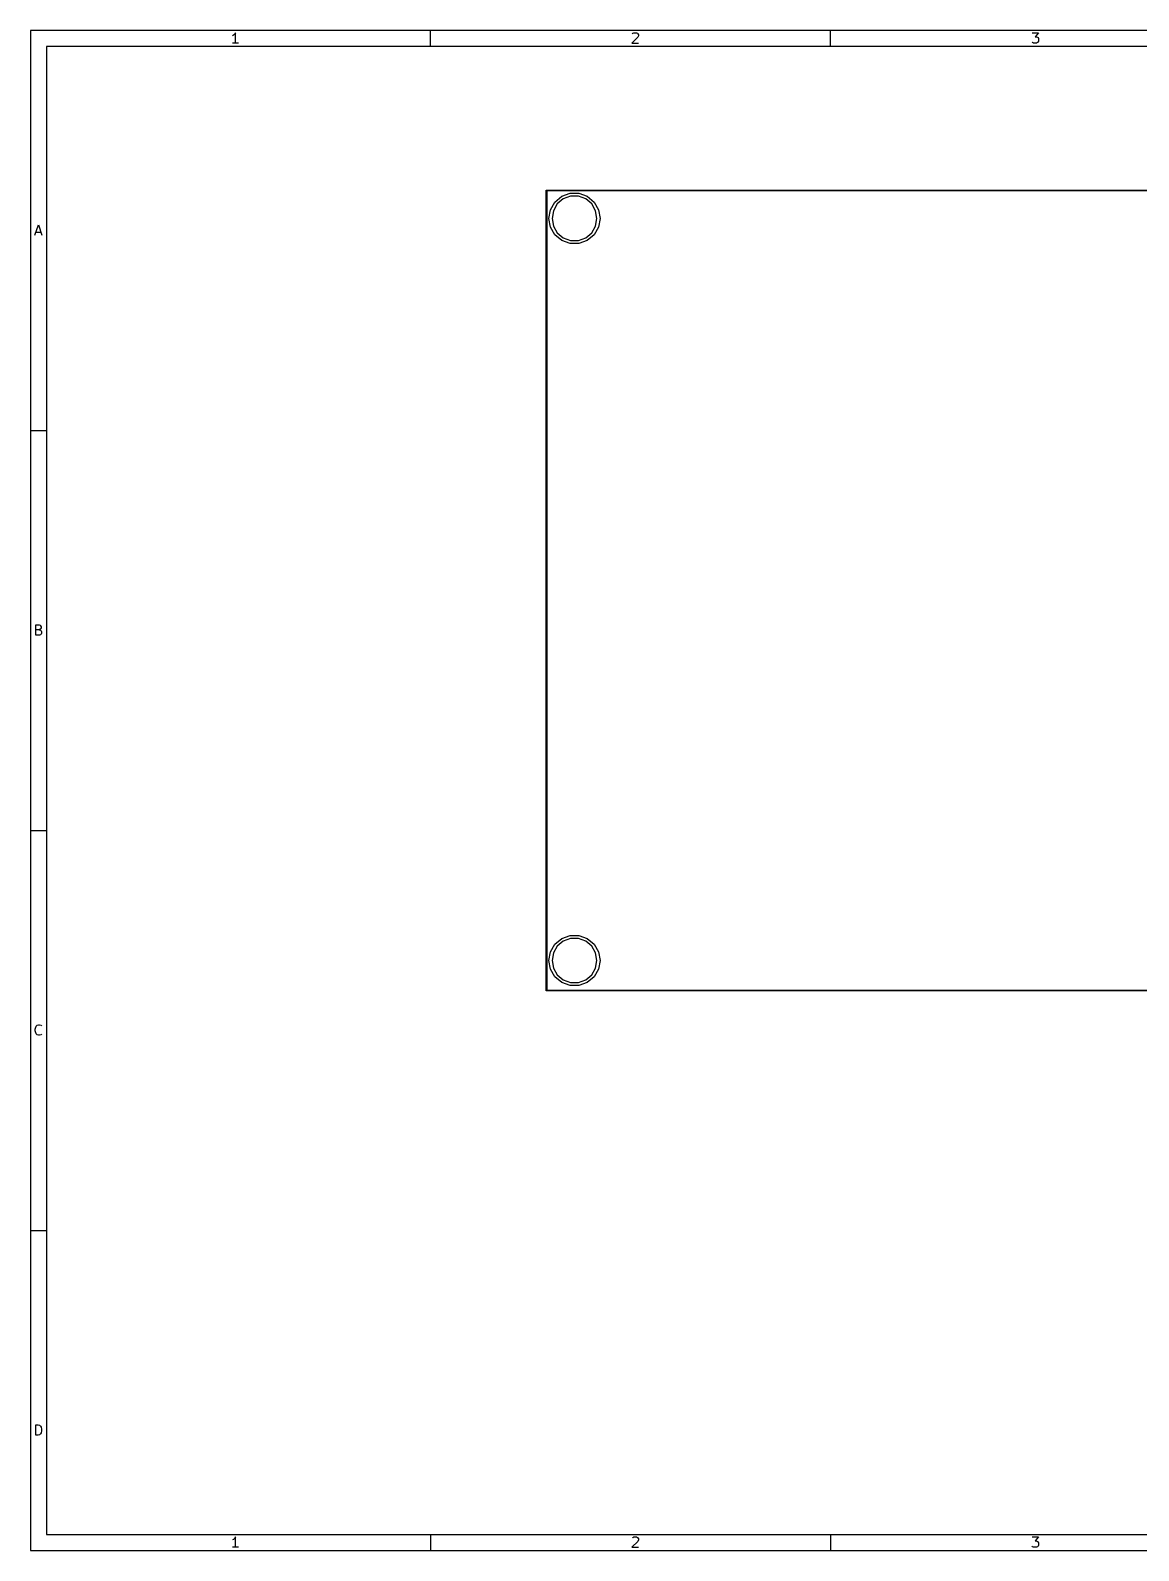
# Model space of a CAD drawing. Extents: x 10 to 287, y -200 to -10.
# Drawn here: x 10 to 148.5, y -200 to -10 of the extents above; entities that cross this region are included whole.
import ezdxf

# ---------------------------------------------------------------- set-up
doc = ezdxf.new("R2010")
doc.units = 0
doc.header["$MEASUREMENT"] = 0
doc.layers.add('BLACK', color=7, linetype='CONTINUOUS')

msp = doc.modelspace()

# ---------------------------------------------------------------- linework, layer by layer
at = {"layer": 'Black'}
for p, q in [((10, -10), (10, -200.007)), ((287.002, -10), (10, -10)), ((35.3714, -10.5976), (35.2476, -10.6595)), ((35.4952, -10.4738), (35.3714, -10.5976)), ((35.619, -10.2881), (35.4952, -10.4738)), ((35.619, -11.5881), (35.619, -10.2881)), ((60, -12), (60, -10)), ((85.9286, -10.8452), (85.1857, -11.5881)), ((85.2476, -10.4119), (85.3095, -10.35)), ((85.3095, -10.35), (85.4333, -10.2881)), ((85.4333, -10.2881), (85.7429, -10.2881)), ((85.7429, -10.2881), (85.8667, -10.35)), ((85.8667, -10.35), (85.9286, -10.4119)), ((85.9286, -10.4119), (85.9905, -10.5357)), ((85.9905, -10.6595), (85.9286, -10.8452)), ((85.9905, -10.5357), (85.9905, -10.6595)), ((110, -12), (110, -10)), ((135.186, -10.2881), (135.99, -10.2881)), ((135.99, -10.2881), (135.557, -10.7833)), ((135.557, -10.7833), (135.743, -10.7833)), ((135.743, -10.7833), (135.867, -10.8452)), ((135.867, -10.8452), (135.929, -10.9071)), ((135.929, -10.9071), (135.99, -11.031)), ((135.99, -11.3405), (135.929, -11.4643)), ((135.99, -11.031), (135.99, -11.3405)), ((12, -12), (12, -198.007)), ((285.002, -12), (12, -12)), ((35.9905, -11.5881), (35.2476, -11.5881)), ((85.1857, -11.5881), (85.9905, -11.5881)), ((135.248, -11.5262), (135.186, -11.4643)), ((135.371, -11.5881), (135.248, -11.5262)), ((135.743, -11.5881), (135.371, -11.5881)), ((135.867, -11.5262), (135.743, -11.5881)), ((135.929, -11.4643), (135.867, -11.5262)), ((74.45, -30), (74.4508, -29.9957)), ((74.45, -130), (74.45, -30)), ((74.4508, -29.9913), (74.4523, -29.9872)), ((74.4508, -29.9957), (74.4508, -29.9913)), ((74.4523, -29.9872), (74.453, -29.9829)), ((74.453, -29.9829), (74.4552, -29.9791)), ((74.4552, -29.9791), (74.4567, -29.975)), ((74.4567, -29.975), (74.4595, -29.9716)), ((74.4595, -29.9716), (74.4617, -29.9679)), ((74.4617, -29.9679), (74.465, -29.965)), ((74.465, -29.965), (74.4679, -29.9617)), ((74.4679, -29.9617), (74.4716, -29.9595)), ((74.4716, -29.9595), (74.475, -29.9567)), ((74.475, -29.9567), (74.4791, -29.9552)), ((74.4791, -29.9552), (74.4829, -29.953)), ((74.4829, -29.953), (74.4872, -29.9523)), ((74.4872, -29.9523), (74.4913, -29.9508)), ((74.4913, -29.9508), (74.4957, -29.9508)), ((74.4957, -29.9508), (74.5, -29.95)), ((74.5, -29.95), (212, -29.95)), ((74.55, -30.05), (74.55, -129.95)), ((211.95, -30.05), (74.55, -30.05)), ((76.4047, -30.7369), (77.446, -30.358)), ((77.446, -30.358), (78.554, -30.358)), ((78.554, -30.358), (79.5952, -30.7369)), ((75.0019, -32.4088), (75.5559, -31.4492)), ((75.8478, -31.6941), (75.3599, -32.5391)), ((75.5559, -31.4492), (76.4047, -30.7369)), ((76.5952, -31.0669), (75.8478, -31.6941)), ((77.5121, -30.7332), (76.5952, -31.0669)), ((78.4879, -30.7332), (77.5121, -30.7332)), ((79.4047, -31.0669), (78.4879, -30.7332)), ((80.1522, -31.6941), (79.4047, -31.0669)), ((79.5952, -30.7369), (80.4441, -31.4492)), ((80.6401, -32.5391), (80.1522, -31.6941)), ((80.4441, -31.4492), (80.9981, -32.4088)), ((74.8095, -33.5), (75.0019, -32.4088)), ((75.0019, -34.5912), (74.8095, -33.5)), ((75.3599, -32.5391), (75.1905, -33.5)), ((75.1905, -33.5), (75.3599, -34.4609)), ((80.8095, -33.5), (80.6401, -32.5391)), ((80.6401, -34.4609), (80.8095, -33.5)), ((80.9981, -32.4088), (81.1905, -33.5)), ((81.1905, -33.5), (80.9981, -34.5912)), ((10.5667, -35.5881), (11, -34.2881)), ((10.6905, -35.2167), (11.3095, -35.2167)), ((11, -34.2881), (11.4333, -35.5881)), ((75.5559, -35.5508), (75.0019, -34.5912)), ((75.3599, -34.4609), (75.8478, -35.3059)), ((76.4047, -36.2631), (75.5559, -35.5508)), ((75.8478, -35.3059), (76.5952, -35.9331)), ((76.5952, -35.9331), (77.5121, -36.2668)), ((78.4879, -36.2668), (79.4047, -35.9331)), ((79.4047, -35.9331), (80.1522, -35.3059)), ((80.4441, -35.5508), (79.5952, -36.2631)), ((80.1522, -35.3059), (80.6401, -34.4609)), ((80.9981, -34.5912), (80.4441, -35.5508)), ((77.446, -36.642), (76.4047, -36.2631)), ((78.554, -36.642), (77.446, -36.642)), ((77.5121, -36.2668), (78.4879, -36.2668)), ((79.5952, -36.2631), (78.554, -36.642)), ((10, -60), (12, -60)), ((10.6595, -85.5881), (10.6595, -84.2881)), ((10.6595, -84.2881), (11.0929, -84.2881)), ((11.0929, -84.9071), (10.6595, -84.9071)), ((11.0929, -84.2881), (11.2167, -84.35)), ((11.2167, -84.8452), (11.0929, -84.9071)), ((11.0929, -84.9071), (11.2786, -84.969)), ((11.2167, -84.35), (11.2786, -84.4119)), ((11.2786, -84.7833), (11.2167, -84.8452)), ((11.2786, -84.4119), (11.3405, -84.5357)), ((11.3405, -84.6595), (11.2786, -84.7833)), ((11.2786, -84.969), (11.3405, -85.031)), ((11.3405, -85.4643), (11.2786, -85.5262)), ((11.3405, -84.5357), (11.3405, -84.6595)), ((11.3405, -85.031), (11.4024, -85.1548)), ((11.4024, -85.3405), (11.3405, -85.4643)), ((11.4024, -85.1548), (11.4024, -85.3405)), ((11.1548, -85.5881), (10.6595, -85.5881)), ((11.2786, -85.5262), (11.1548, -85.5881)), ((10, -110), (12, -110)), ((75.5559, -124.199), (76.4047, -123.487)), ((76.4047, -123.487), (77.446, -123.108)), ((77.5121, -123.483), (76.5952, -123.817)), ((77.446, -123.108), (78.554, -123.108)), ((78.4879, -123.483), (77.5121, -123.483)), ((79.4047, -123.817), (78.4879, -123.483)), ((78.554, -123.108), (79.5952, -123.487)), ((79.5952, -123.487), (80.4441, -124.199)), ((74.8095, -126.25), (75.0019, -125.159)), ((75.0019, -125.159), (75.5559, -124.199)), ((75.3599, -125.289), (75.1905, -126.25)), ((75.8478, -124.444), (75.3599, -125.289)), ((76.5952, -123.817), (75.8478, -124.444)), ((80.1522, -124.444), (79.4047, -123.817)), ((80.6401, -125.289), (80.1522, -124.444)), ((80.4441, -124.199), (80.9981, -125.159)), ((80.8095, -126.25), (80.6401, -125.289)), ((80.9981, -125.159), (81.1905, -126.25)), ((75.0019, -127.341), (74.8095, -126.25)), ((75.1905, -126.25), (75.3599, -127.211)), ((75.3599, -127.211), (75.8478, -128.056)), ((80.1522, -128.056), (80.6401, -127.211)), ((80.6401, -127.211), (80.8095, -126.25)), ((81.1905, -126.25), (80.9981, -127.341)), ((75.5559, -128.301), (75.0019, -127.341)), ((76.4047, -129.013), (75.5559, -128.301)), ((75.8478, -128.056), (76.5952, -128.683)), ((77.446, -129.392), (76.4047, -129.013)), ((76.5952, -128.683), (77.5121, -129.017)), ((77.5121, -129.017), (78.4879, -129.017)), ((78.4879, -129.017), (79.4047, -128.683)), ((79.5952, -129.013), (78.554, -129.392)), ((79.4047, -128.683), (80.1522, -128.056)), ((80.4441, -128.301), (79.5952, -129.013)), ((80.9981, -127.341), (80.4441, -128.301)), ((74.4508, -130.004), (74.45, -130)), ((74.4508, -130.009), (74.4508, -130.004)), ((74.4523, -130.013), (74.4508, -130.009)), ((74.453, -130.017), (74.4523, -130.013)), ((74.4552, -130.021), (74.453, -130.017)), ((74.4567, -130.025), (74.4552, -130.021)), ((74.4595, -130.028), (74.4567, -130.025)), ((74.4617, -130.032), (74.4595, -130.028)), ((74.465, -130.035), (74.4617, -130.032)), ((74.4679, -130.038), (74.465, -130.035)), ((74.4716, -130.04), (74.4679, -130.038)), ((74.475, -130.043), (74.4716, -130.04)), ((74.4791, -130.045), (74.475, -130.043)), ((74.4829, -130.047), (74.4791, -130.045)), ((74.4872, -130.048), (74.4829, -130.047)), ((74.4913, -130.049), (74.4872, -130.048)), ((74.4957, -130.049), (74.4913, -130.049)), ((74.5, -130.05), (74.4957, -130.049)), ((212, -130.05), (74.5, -130.05)), ((74.55, -129.95), (211.95, -129.95)), ((78.554, -129.392), (77.446, -129.392)), ((10.5976, -134.845), (10.6595, -134.598)), ((10.5976, -135.031), (10.5976, -134.845)), ((10.6595, -134.598), (10.7214, -134.474)), ((10.7214, -134.474), (10.8452, -134.35)), ((10.8452, -134.35), (11.031, -134.288)), ((11.031, -134.288), (11.1548, -134.288)), ((11.1548, -134.288), (11.3405, -134.35)), ((11.3405, -134.35), (11.4024, -134.412)), ((10.6595, -135.279), (10.5976, -135.031)), ((10.7214, -135.402), (10.6595, -135.279)), ((10.8452, -135.526), (10.7214, -135.402)), ((11.031, -135.588), (10.8452, -135.526)), ((11.1548, -135.588), (11.031, -135.588)), ((11.3405, -135.526), (11.1548, -135.588)), ((11.4024, -135.464), (11.3405, -135.526)), ((10, -160), (12, -160)), ((10.6595, -185.588), (10.6595, -184.288)), ((10.6595, -184.288), (10.969, -184.288)), ((10.969, -184.288), (11.1548, -184.35)), ((10.969, -185.588), (10.6595, -185.588)), ((11.1548, -185.526), (10.969, -185.588)), ((11.1548, -184.35), (11.2786, -184.474)), ((11.2786, -185.402), (11.1548, -185.526)), ((11.2786, -184.474), (11.3405, -184.598)), ((11.3405, -185.279), (11.2786, -185.402)), ((11.3405, -184.598), (11.4024, -184.845)), ((11.4024, -185.031), (11.3405, -185.279)), ((11.4024, -184.845), (11.4024, -185.031)), ((12, -198.007), (285.002, -198.007)), ((35.3714, -198.605), (35.2476, -198.667)), ((35.4952, -198.481), (35.3714, -198.605)), ((35.619, -198.295), (35.4952, -198.481)), ((35.619, -199.595), (35.619, -198.295)), ((60, -198.007), (60, -200.007)), ((85.9286, -198.852), (85.1857, -199.595)), ((85.2476, -198.419), (85.3095, -198.357)), ((85.3095, -198.357), (85.4333, -198.295)), ((85.4333, -198.295), (85.7429, -198.295)), ((85.7429, -198.295), (85.8667, -198.357)), ((85.8667, -198.357), (85.9286, -198.419)), ((85.9286, -198.419), (85.9905, -198.543)), ((85.9905, -198.667), (85.9286, -198.852)), ((85.9905, -198.543), (85.9905, -198.667)), ((110, -198.007), (110, -200.007)), ((135.186, -198.295), (135.99, -198.295)), ((135.248, -199.533), (135.186, -199.471)), ((135.99, -198.295), (135.557, -198.791)), ((135.557, -198.791), (135.743, -198.791)), ((135.743, -198.791), (135.867, -198.852)), ((135.867, -198.852), (135.929, -198.914)), ((135.929, -199.471), (135.867, -199.533)), ((135.929, -198.914), (135.99, -199.038)), ((135.99, -199.348), (135.929, -199.471)), ((135.99, -199.038), (135.99, -199.348)), ((10, -200.007), (287.002, -200.007)), ((35.9905, -199.595), (35.2476, -199.595)), ((85.1857, -199.595), (85.9905, -199.595)), ((135.371, -199.595), (135.248, -199.533)), ((135.743, -199.595), (135.371, -199.595)), ((135.867, -199.533), (135.743, -199.595))]:
    msp.add_line(p, q, dxfattribs=at)

doc.saveas('drawing.dxf')
